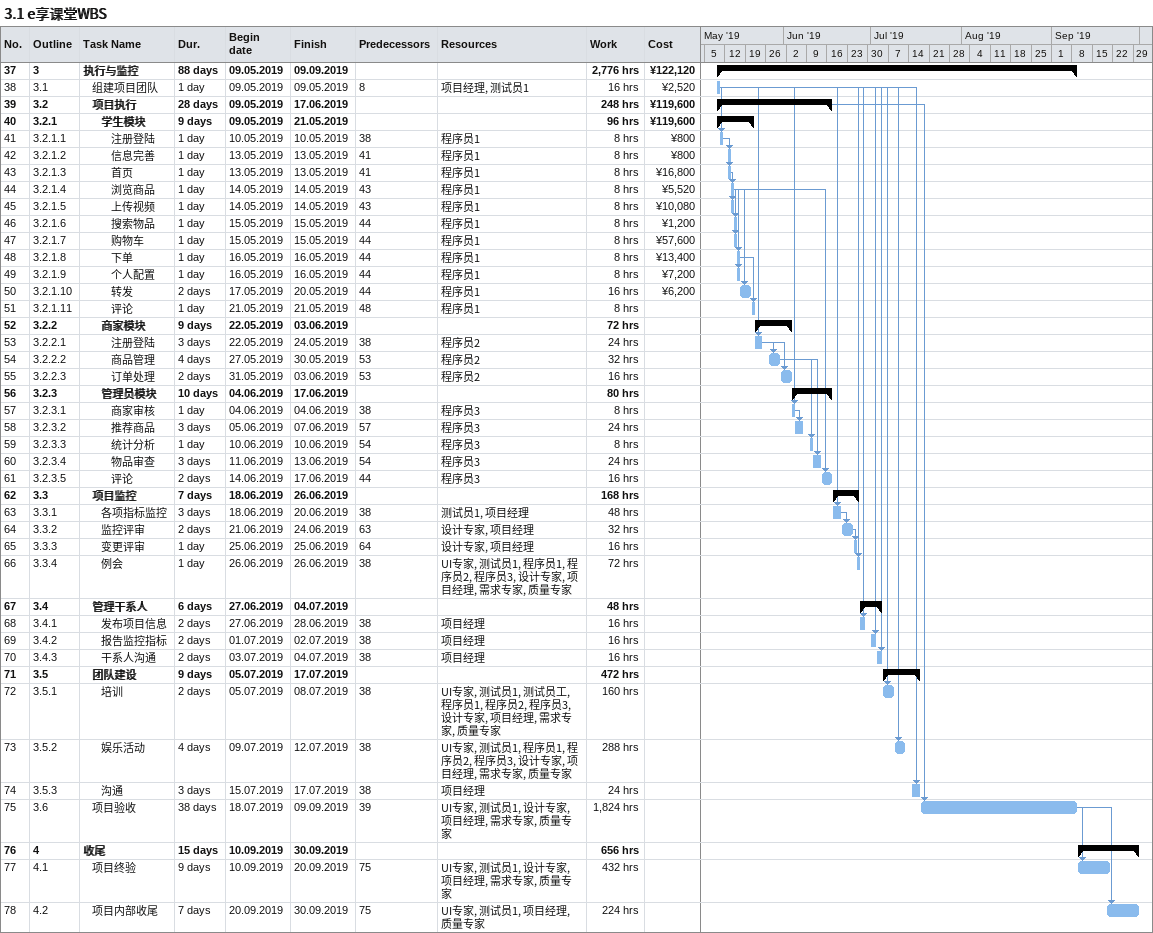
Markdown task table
3.1 e享课堂WBS

| ID | WBS | Task | Duration | Start | Finish | Predecessors | Resources | Work (h) | Cost (¥) |
|---|---|---|---|---|---|---|---|---|---|
| 37 | 3 | **执行与监控** | 88d | 2019-05-09 | 2019-09-09 |  |  | 2776 | 122120 |
| 38 | 3.1 | 组建项目团队 | 1d | 2019-05-09 | 2019-05-09 | 8 | 项目经理, 测试员1 | 16 | 2520 |
| 39 | 3.2 | **项目执行** | 28d | 2019-05-09 | 2019-06-17 |  |  | 248 | 119600 |
| 40 | 3.2.1 | **学生模块** | 9d | 2019-05-09 | 2019-05-21 |  |  | 96 | 119600 |
| 41 | 3.2.1.1 | 注册登陆 | 1d | 2019-05-10 | 2019-05-10 | 38 | 程序员1 | 8 | 800 |
| 42 | 3.2.1.2 | 信息完善 | 1d | 2019-05-13 | 2019-05-13 | 41 | 程序员1 | 8 | 800 |
| 43 | 3.2.1.3 | 首页 | 1d | 2019-05-13 | 2019-05-13 | 41 | 程序员1 | 8 | 16800 |
| 44 | 3.2.1.4 | 浏览商品 | 1d | 2019-05-14 | 2019-05-14 | 43 | 程序员1 | 8 | 5520 |
| 45 | 3.2.1.5 | 上传视频 | 1d | 2019-05-14 | 2019-05-14 | 43 | 程序员1 | 8 | 10080 |
| 46 | 3.2.1.6 | 搜索物品 | 1d | 2019-05-15 | 2019-05-15 | 44 | 程序员1 | 8 | 1200 |
| 47 | 3.2.1.7 | 购物车 | 1d | 2019-05-15 | 2019-05-15 | 44 | 程序员1 | 8 | 57600 |
| 48 | 3.2.1.8 | 下单 | 1d | 2019-05-16 | 2019-05-16 | 44 | 程序员1 | 8 | 13400 |
| 49 | 3.2.1.9 | 个人配置 | 1d | 2019-05-16 | 2019-05-16 | 44 | 程序员1 | 8 | 7200 |
| 50 | 3.2.1.10 | 转发 | 2d | 2019-05-17 | 2019-05-20 | 44 | 程序员1 | 16 | 6200 |
| 51 | 3.2.1.11 | 评论 | 1d | 2019-05-21 | 2019-05-21 | 48 | 程序员1 | 8 |  |
| 52 | 3.2.2 | **商家模块** | 9d | 2019-05-22 | 2019-06-03 |  |  | 72 |  |
| 53 | 3.2.2.1 | 注册登陆 | 3d | 2019-05-22 | 2019-05-24 | 38 | 程序员2 | 24 |  |
| 54 | 3.2.2.2 | 商品管理 | 4d | 2019-05-27 | 2019-05-30 | 53 | 程序员2 | 32 |  |
| 55 | 3.2.2.3 | 订单处理 | 2d | 2019-05-31 | 2019-06-03 | 53 | 程序员2 | 16 |  |
| 56 | 3.2.3 | **管理员模块** | 10d | 2019-06-04 | 2019-06-17 |  |  | 80 |  |
| 57 | 3.2.3.1 | 商家审核 | 1d | 2019-06-04 | 2019-06-04 | 38 | 程序员3 | 8 |  |
| 58 | 3.2.3.2 | 推荐商品 | 3d | 2019-06-05 | 2019-06-07 | 57 | 程序员3 | 24 |  |
| 59 | 3.2.3.3 | 统计分析 | 1d | 2019-06-10 | 2019-06-10 | 54 | 程序员3 | 8 |  |
| 60 | 3.2.3.4 | 物品审查 | 3d | 2019-06-11 | 2019-06-13 | 54 | 程序员3 | 24 |  |
| 61 | 3.2.3.5 | 评论 | 2d | 2019-06-14 | 2019-06-17 | 44 | 程序员3 | 16 |  |
| 62 | 3.3 | **项目监控** | 7d | 2019-06-18 | 2019-06-26 |  |  | 168 |  |
| 63 | 3.3.1 | 各项指标监控 | 3d | 2019-06-18 | 2019-06-20 | 38 | 测试员1, 项目经理 | 48 |  |
| 64 | 3.3.2 | 监控评审 | 2d | 2019-06-21 | 2019-06-24 | 63 | 设计专家, 项目经理 | 32 |  |
| 65 | 3.3.3 | 变更评审 | 1d | 2019-06-25 | 2019-06-25 | 64 | 设计专家, 项目经理 | 16 |  |
| 66 | 3.3.4 | 例会 | 1d | 2019-06-26 | 2019-06-26 | 38 | UI专家, 测试员1, 程序员1, 程序员2, 程序员3, 设计专家, 项目经理, 需求专家, 质量专家 | 72 |  |
| 67 | 3.4 | **管理干系人** | 6d | 2019-06-27 | 2019-07-04 |  |  | 48 |  |
| 68 | 3.4.1 | 发布项目信息 | 2d | 2019-06-27 | 2019-06-28 | 38 | 项目经理 | 16 |  |
| 69 | 3.4.2 | 报告监控指标 | 2d | 2019-07-01 | 2019-07-02 | 38 | 项目经理 | 16 |  |
| 70 | 3.4.3 | 干系人沟通 | 2d | 2019-07-03 | 2019-07-04 | 38 | 项目经理 | 16 |  |
| 71 | 3.5 | **团队建设** | 9d | 2019-07-05 | 2019-07-17 |  |  | 472 |  |
| 72 | 3.5.1 | 培训 | 2d | 2019-07-05 | 2019-07-08 | 38 | UI专家, 测试员1, 测试员工, 程序员1, 程序员2, 程序员3, 设计专家, 项目经理, 需求专家, 质量专家 | 160 |  |
| 73 | 3.5.2 | 娱乐活动 | 4d | 2019-07-09 | 2019-07-12 | 38 | UI专家, 测试员1, 程序员1, 程序员2, 程序员3, 设计专家, 项目经理, 需求专家, 质量专家 | 288 |  |
| 74 | 3.5.3 | 沟通 | 3d | 2019-07-15 | 2019-07-17 | 38 | 项目经理 | 24 |  |
| 75 | 3.6 | 项目验收 | 38d | 2019-07-18 | 2019-09-09 | 39 | UI专家, 测试员1, 设计专家, 项目经理, 需求专家, 质量专家 | 1824 |  |
| 76 | 4 | **收尾** | 15d | 2019-09-10 | 2019-09-30 |  |  | 656 |  |
| 77 | 4.1 | 项目终验 | 9d | 2019-09-10 | 2019-09-20 | 75 | UI专家, 测试员1, 设计专家, 项目经理, 需求专家, 质量专家 | 432 |  |
| 78 | 4.2 | 项目内部收尾 | 7d | 2019-09-20 | 2019-09-30 | 75 | UI专家, 测试员1, 项目经理, 质量专家 | 224 |  |
